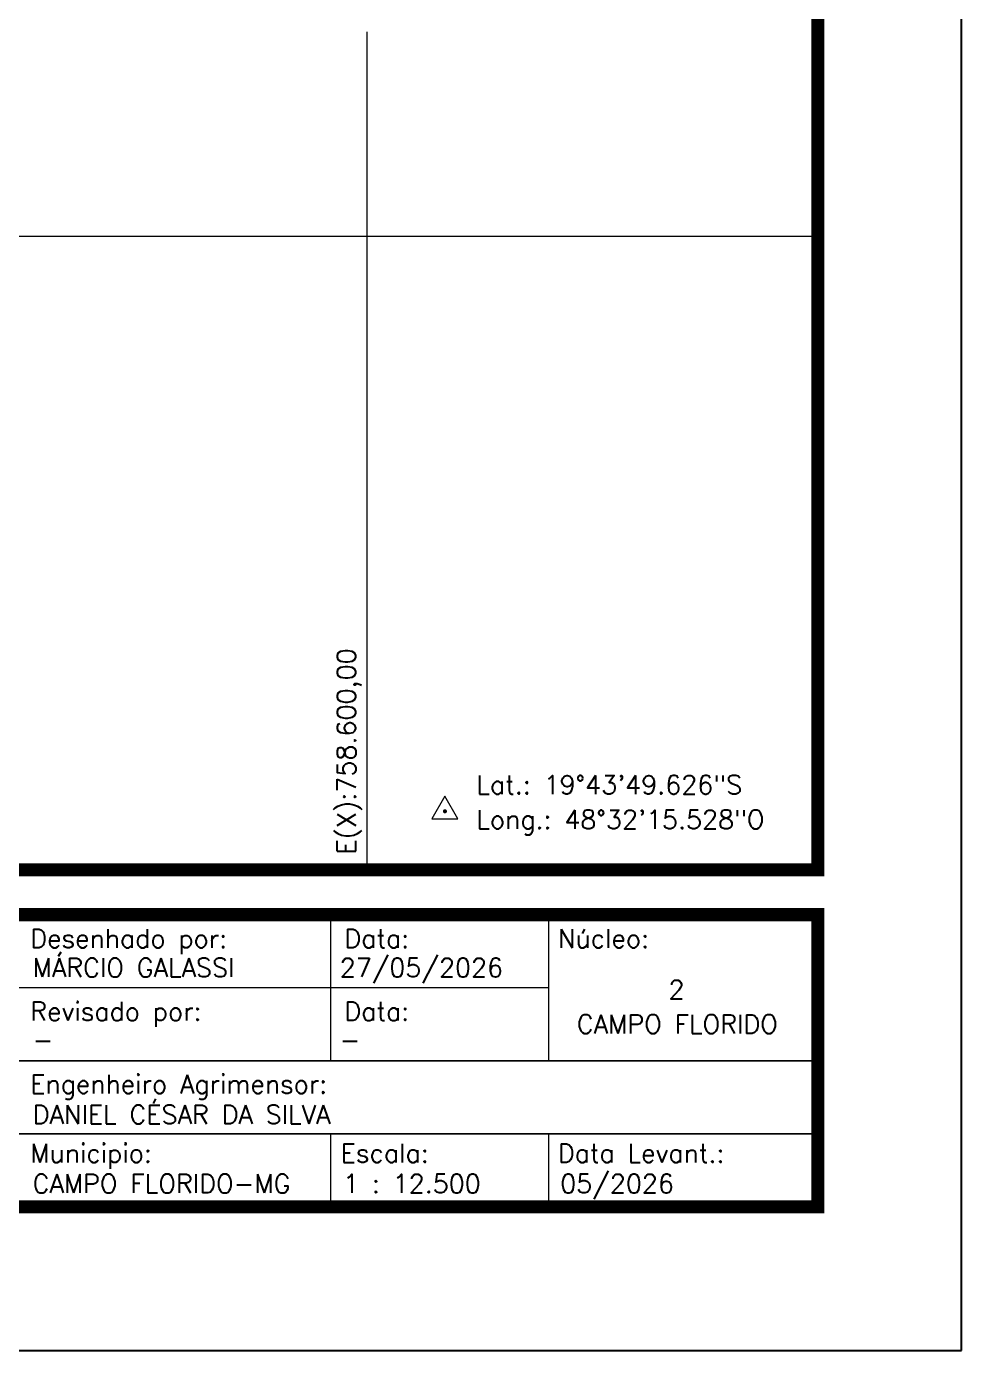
# Model space of a CAD drawing. Extents: x 756492 to 759117, y 7814531 to 7818243.
# Drawn here: x 758304 to 759117, y 7814531 to 7815682 of the extents above; entities that cross this region are included whole.
import ezdxf
from ezdxf.enums import TextEntityAlignment as Align

# ---------------------------------------------------------------- set-up
doc = ezdxf.new("R2010")
doc.units = 0
doc.header["$MEASUREMENT"] = 0
doc.linetypes.add('CONTINUO', pattern=[0])
doc.linetypes.add('LIN0', pattern=[0])
doc.layers.add('MALHA', color=253, linetype='Continuous', lineweight=13)
doc.layers.add('MARGEM', color=7, linetype='CONTINUO')
doc.layers.add('TEXTO', color=7, linetype='Continuous')
doc.styles.add('SIMPLEX', font='simplex', dxfattribs={"height": 0.2})

msp = doc.modelspace()

# ---------------------------------------------------------------- linework, layer by layer
at = {"layer": 'MALHA'}
for points in [[(758600, 7814948.8), (758600, 7815677.9)], [(758004.3, 7815500), (758992, 7815500)]]:
    msp.add_lwpolyline(points, dxfattribs=at)
at = {"layer": 'MARGEM', "color": 174, "linetype": 'LIN0', "flags": 128}
msp.add_lwpolyline([(759117, 7814530.8), (759117, 7818243.3), (756492, 7818243.3), (756492, 7814530.8)], close=True, dxfattribs=at)
at = {"layer": 'MARGEM', "color": 174, "linetype": 'LIN0', "const_width": 11.4, "flags": 128}
for points in [[(758992, 7814948.8), (758992, 7818118.3), (756617, 7818118.3), (756617, 7814948.8)], [(756617, 7814909.9), (758992, 7814909.9), (758992, 7814655.8), (756617, 7814655.8)]]:
    msp.add_lwpolyline(points, close=True, dxfattribs=at)
at = {"layer": 'MARGEM', "color": 174, "linetype": 'LIN0', "const_width": 1.26, "flags": 128}
for points in [[(758568.2, 7814782.8), (758568.2, 7814909.9)], [(758757.8, 7814782.8), (758757.8, 7814909.9)], [(758297, 7814846.4), (758757.8, 7814846.4)], [(758297, 7814782.8), (758992.1, 7814782.8)], [(758297, 7814719.3), (758992, 7814719.3)], [(758568.2, 7814719.3), (758568.2, 7814656.4)], [(758757.8, 7814719.3), (758757.8, 7814656.4)]]:
    msp.add_lwpolyline(points, dxfattribs=at)
at = {"layer": 'TEXTO', "color": 7, "lineweight": 9, "flags": 128}
msp.add_lwpolyline([(758656.3, 7814993.3), (758678.9, 7814993.3), (758667.6, 7815012.9)], close=True, dxfattribs=at)
at = {"layer": 'TEXTO', "color": 7, "lineweight": 9, "const_width": 1.77, "flags": 128}
msp.add_lwpolyline([(758666.7, 7814999.8, -1), (758668.5, 7814999.8, -1)], format="xyb", close=True, dxfattribs=at)

# ---------------------------------------------------------------- texts
at = {"layer": 'MALHA', "style": 'SIMPLEX'}
msp.add_text('E(X):758.600,00', height=16.28, rotation=90, dxfattribs=at).set_placement((758594.9, 7814962.3), align=Align.BOTTOM_LEFT)
at = {"layer": 'MARGEM', "color": 7, "linetype": 'Continuous', "lineweight": 9, "style": 'SIMPLEX'}
for s, p in [('Desenhado por:', (758306.9, 7814897.3)), ('Data:', (758580.1, 7814897.3)), ('Núcleo:', (758765.8, 7814897.3)), ('Revisado por:', (758306.9, 7814834)), ('Data:', (758580.1, 7814834)), ('Engenheiro Agrimensor:', (758306.9, 7814770.7)), ('Municipio:', (758306.9, 7814710.6)), ('Escala:', (758576.9, 7814710.6)), ('Data Levant.:', (758765.8, 7814710.6))]:
    msp.add_text(s, height=16.25, dxfattribs=at).set_placement(p, align=Align.TOP_LEFT)
at = {"layer": 'MARGEM', "color": 7, "linetype": 'Continuous', "style": 'SIMPLEX'}
for s, height, p in [('MÁRCIO GALASSI', 16.25, (758309, 7814872)), ('27/05/2026', 16.25, (758576.1, 7814872)), ('-', 16.2, (758309, 7814809)), ('-', 16.2, (758576.1, 7814809)), ('DANIEL CÉSAR DA SILVA', 16.25, (758309, 7814744.2)), ('CAMPO FLORIDO-MG', 16.25, (758309, 7814684.1)), ('1 : 12.500', 16.25, (758579, 7814684.1)), ('05/2026', 16.25, (758767.9, 7814684.1))]:
    msp.add_text(s, height=height, dxfattribs=at).set_placement(p, align=Align.TOP_LEFT)
for s, height, p in [('2', 16.2, (758869.1, 7814844.7)), ('CAMPO FLORIDO', 16.25, (758869.8, 7814814.7))]:
    msp.add_text(s, height=height, dxfattribs=at).set_placement(p, align=Align.MIDDLE_CENTER)
at = {"layer": 'TEXTO', "linetype": 'ByBlock', "style": 'SIMPLEX'}
for s, p in [('Lat.: 19°43\'49.626"S', (758694.9, 7815014.8, 821)), ('Long.: 48°32\'15.528"O', (758694.9, 7814984.6, 821))]:
    msp.add_text(s, height=16.25, dxfattribs=at).set_placement(p)

doc.saveas('drawing.dxf')
